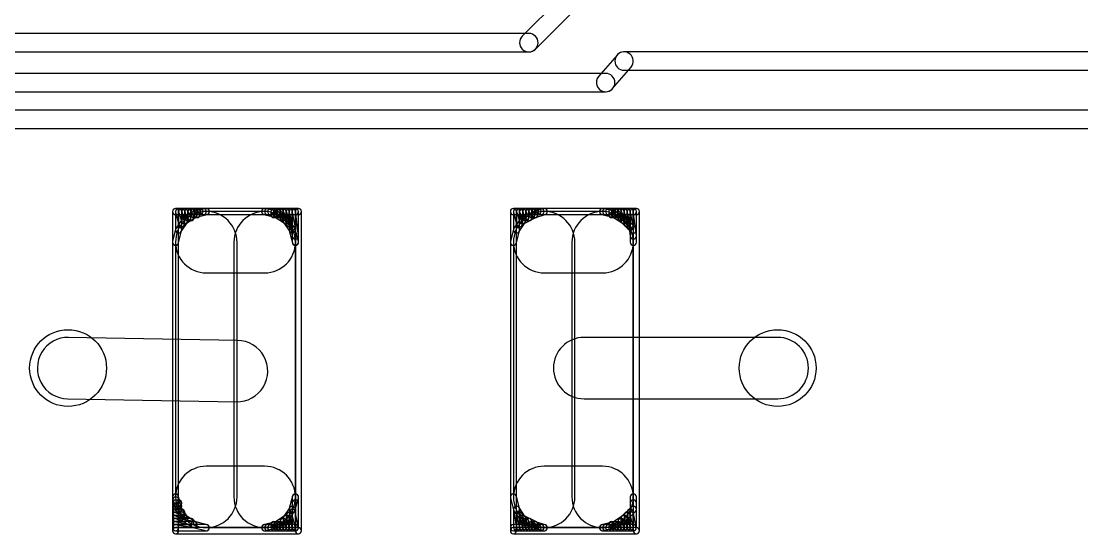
# Model space of a CAD drawing. Extents: x 2.7 to 76.1, y 3.1 to 47.6.
# Drawn here: x 26.61 to 35.38, y 24.25 to 28.49 of the extents above; entities that cross this region are included whole.
import ezdxf

# ---------------------------------------------------------------- set-up
doc = ezdxf.new("R2010")
doc.units = 0

msp = doc.modelspace()

# ---------------------------------------------------------------- linework, layer by layer
for points in [[(30.864095, 28.257575), (31.168895, 28.562375, 1), (31.0611, 28.67017), (30.7563, 28.36537, 1)], [(24.2824, 28.23525), (30.8102, 28.23525, 1), (30.8102, 28.3877), (24.2824, 28.3877, 1)], [(31.50307, 27.931665), (31.65547, 28.109465, 1), (31.539725, 28.20868), (31.387325, 28.03088, 1)], [(31.5976, 28.08285), (41.1226, 28.08285, 1), (41.1226, 28.2353), (31.5976, 28.2353, 1)], [(23.6474, 27.90505), (31.4452, 27.90505, 1), (31.4452, 28.0575), (23.6474, 28.0575, 1)], [(44.1452, 27.7527), (23.0124, 27.7527, 1), (23.0124, 27.60025), (44.1452, 27.60025, 1)], [(28.1432, 26.9399), (27.8892, 26.9399, 1), (27.8892, 26.88905), (28.1432, 26.88905, 1)], [(27.863775, 26.914475), (27.863775, 26.660475, 1), (27.914625, 26.660475), (27.914625, 26.914475, 1)], [(28.9052, 26.9399), (27.8892, 26.9399, 1), (27.8892, 26.88905), (28.9052, 26.88905, 1)], [(27.863775, 26.914475), (27.863775, 24.272875, 1), (27.914625, 24.272875), (27.914625, 26.914475, 1)], [(27.88993, 26.908305), (27.91533, 26.806705, 1), (27.964665, 26.81904), (27.939265, 26.92064, 1)], [(27.940025, 26.762075), (27.940025, 26.914475, 1), (27.889175, 26.914475), (27.889175, 26.762075, 1)], [(27.915875, 26.90643), (27.941275, 26.83023, 1), (27.98952, 26.846315), (27.96412, 26.922515, 1)], [(27.965425, 26.812875), (27.965425, 26.914475, 1), (27.914575, 26.914475), (27.914575, 26.812875, 1)], [(27.942655, 26.9031), (27.968055, 26.8523, 1), (28.01354, 26.875045), (27.98814, 26.925845, 1)], [(27.990825, 26.838275), (27.990825, 26.914475, 1), (27.939975, 26.914475), (27.939975, 26.838275, 1)], [(27.968055, 26.9031), (27.993455, 26.8523, 1), (28.03894, 26.875045), (28.01354, 26.925845, 1)], [(28.016225, 26.863675), (28.016225, 26.914475, 1), (27.965375, 26.914475), (27.965375, 26.863675, 1)], [(27.99822, 26.896495), (28.02362, 26.871095, 1), (28.059575, 26.90705), (28.034175, 26.93245, 1)], [(28.041625, 26.863675), (28.041625, 26.914475, 1), (27.990775, 26.914475), (27.990775, 26.863675, 1)], [(28.047765, 26.864405), (28.149365, 26.889805, 1), (28.13703, 26.93914), (28.03543, 26.91374, 1)], [(28.02362, 26.896495), (28.04902, 26.871095, 1), (28.084975, 26.90705), (28.059575, 26.93245, 1)], [(28.067025, 26.889075), (28.067025, 26.914475, 1), (28.016175, 26.914475), (28.016175, 26.889075, 1)], [(28.092425, 26.889075), (28.092425, 26.914475, 1), (28.041575, 26.914475), (28.041575, 26.889075, 1)], [(28.067, 26.88905), (28.0924, 26.88905, 1), (28.0924, 26.9399), (28.067, 26.9399, 1)], [(28.0924, 26.88905), (28.1178, 26.88905, 1), (28.1178, 26.9399), (28.0924, 26.9399, 1)], [(28.1178, 26.88905), (28.1432, 26.88905, 1), (28.1432, 26.9399), (28.1178, 26.9399, 1)], [(28.61963, 26.889805), (28.72123, 26.864405, 1), (28.733565, 26.91374), (28.631965, 26.93914, 1)], [(28.8798, 26.9399), (28.6258, 26.9399, 1), (28.6258, 26.88905), (28.8798, 26.88905, 1)], [(28.6512, 26.88905), (28.6766, 26.88905, 1), (28.6766, 26.9399), (28.6512, 26.9399, 1)], [(28.65862, 26.896495), (28.68402, 26.871095, 1), (28.719975, 26.90705), (28.694575, 26.93245, 1)], [(28.68402, 26.896495), (28.70942, 26.871095, 1), (28.745375, 26.90705), (28.719975, 26.93245, 1)], [(28.727425, 26.889075), (28.727425, 26.914475, 1), (28.676575, 26.914475), (28.676575, 26.889075, 1)], [(28.70942, 26.896495), (28.73482, 26.871095, 1), (28.770775, 26.90705), (28.745375, 26.93245, 1)], [(28.752825, 26.889075), (28.752825, 26.914475, 1), (28.701975, 26.914475), (28.701975, 26.889075, 1)], [(28.730055, 26.9031), (28.755455, 26.8523, 1), (28.80094, 26.875045), (28.77554, 26.925845, 1)], [(28.778225, 26.889075), (28.778225, 26.914475, 1), (28.727375, 26.914475), (28.727375, 26.889075, 1)], [(28.754075, 26.90643), (28.779475, 26.83023, 1), (28.82772, 26.846315), (28.80232, 26.922515, 1)], [(28.803625, 26.863675), (28.803625, 26.914475, 1), (28.752775, 26.914475), (28.752775, 26.863675, 1)], [(28.77893, 26.908305), (28.80433, 26.806705, 1), (28.853665, 26.81904), (28.828265, 26.92064, 1)], [(28.829025, 26.838275), (28.829025, 26.914475, 1), (28.778175, 26.914475), (28.778175, 26.838275, 1)], [(28.804065, 26.909485), (28.829465, 26.782485, 1), (28.87933, 26.79246), (28.85393, 26.91946, 1)], [(28.854425, 26.812875), (28.854425, 26.914475, 1), (28.803575, 26.914475), (28.803575, 26.812875, 1)], [(28.82917, 26.91132), (28.85457, 26.70812, 1), (28.905025, 26.714425), (28.879625, 26.917625, 1)], [(28.879825, 26.787475), (28.879825, 26.914475, 1), (28.828975, 26.914475), (28.828975, 26.787475, 1)], [(28.905225, 26.711275), (28.905225, 26.914475, 1), (28.854375, 26.914475), (28.854375, 26.711275, 1)], [(28.905225, 26.660475), (28.905225, 26.914475, 1), (28.854375, 26.914475), (28.854375, 26.660475, 1)], [(28.930625, 24.272875), (28.930625, 26.914475, 1), (28.879775, 26.914475), (28.879775, 24.272875, 1)], [(30.9372, 26.9399), (30.6832, 26.9399, 1), (30.6832, 26.88905), (30.9372, 26.88905, 1)], [(30.657775, 26.914475), (30.657775, 26.660475, 1), (30.708625, 26.660475), (30.708625, 26.914475, 1)], [(31.6992, 26.9399), (30.6832, 26.9399, 1), (30.6832, 26.88905), (31.6992, 26.88905, 1)], [(30.657775, 26.914475), (30.657775, 24.272875, 1), (30.708625, 24.272875), (30.708625, 26.914475, 1)], [(30.68393, 26.908305), (30.70933, 26.806705, 1), (30.758665, 26.81904), (30.733265, 26.92064, 1)], [(30.734025, 26.762075), (30.734025, 26.914475, 1), (30.683175, 26.914475), (30.683175, 26.762075, 1)], [(30.709875, 26.90643), (30.735275, 26.83023, 1), (30.78352, 26.846315), (30.75812, 26.922515, 1)], [(30.759425, 26.812875), (30.759425, 26.914475, 1), (30.708575, 26.914475), (30.708575, 26.812875, 1)], [(30.736655, 26.9031), (30.762055, 26.8523, 1), (30.80754, 26.875045), (30.78214, 26.925845, 1)], [(30.784825, 26.838275), (30.784825, 26.914475, 1), (30.733975, 26.914475), (30.733975, 26.838275, 1)], [(30.762055, 26.9031), (30.787455, 26.8523, 1), (30.83294, 26.875045), (30.80754, 26.925845, 1)], [(30.810225, 26.863675), (30.810225, 26.914475, 1), (30.759375, 26.914475), (30.759375, 26.863675, 1)], [(30.79222, 26.896495), (30.81762, 26.871095, 1), (30.853575, 26.90705), (30.828175, 26.93245, 1)], [(30.835625, 26.863675), (30.835625, 26.914475, 1), (30.784775, 26.914475), (30.784775, 26.863675, 1)], [(30.81762, 26.896495), (30.84302, 26.871095, 1), (30.878975, 26.90705), (30.853575, 26.93245, 1)], [(30.861025, 26.889075), (30.861025, 26.914475, 1), (30.810175, 26.914475), (30.810175, 26.889075, 1)], [(30.86904, 26.86495), (30.94524, 26.89035, 1), (30.929155, 26.938595), (30.852955, 26.913195, 1)], [(30.886425, 26.889075), (30.886425, 26.914475, 1), (30.835575, 26.914475), (30.835575, 26.889075, 1)], [(30.861, 26.88905), (30.8864, 26.88905, 1), (30.8864, 26.9399), (30.861, 26.9399, 1)], [(30.8864, 26.88905), (30.9118, 26.88905, 1), (30.9118, 26.9399), (30.8864, 26.9399, 1)], [(30.9118, 26.88905), (30.9372, 26.88905, 1), (30.9372, 26.9399), (30.9118, 26.9399, 1)], [(31.41363, 26.889805), (31.51523, 26.864405, 1), (31.527565, 26.91374), (31.425965, 26.93914, 1)], [(31.6738, 26.9399), (31.4198, 26.9399, 1), (31.4198, 26.88905), (31.6738, 26.88905, 1)], [(31.4452, 26.88905), (31.4706, 26.88905, 1), (31.4706, 26.9399), (31.4452, 26.9399, 1)], [(31.45262, 26.896495), (31.47802, 26.871095, 1), (31.513975, 26.90705), (31.488575, 26.93245, 1)], [(31.47802, 26.896495), (31.50342, 26.871095, 1), (31.539375, 26.90705), (31.513975, 26.93245, 1)], [(31.521425, 26.889075), (31.521425, 26.914475, 1), (31.470575, 26.914475), (31.470575, 26.889075, 1)], [(31.50342, 26.896495), (31.52882, 26.871095, 1), (31.564775, 26.90705), (31.539375, 26.93245, 1)], [(31.546825, 26.889075), (31.546825, 26.914475, 1), (31.495975, 26.914475), (31.495975, 26.889075, 1)], [(31.524055, 26.9031), (31.549455, 26.8523, 1), (31.59494, 26.875045), (31.56954, 26.925845, 1)], [(31.572225, 26.889075), (31.572225, 26.914475, 1), (31.521375, 26.914475), (31.521375, 26.889075, 1)], [(31.548075, 26.90643), (31.573475, 26.83023, 1), (31.62172, 26.846315), (31.59632, 26.922515, 1)], [(31.597625, 26.863675), (31.597625, 26.914475, 1), (31.546775, 26.914475), (31.546775, 26.863675, 1)], [(31.57293, 26.908305), (31.59833, 26.806705, 1), (31.647665, 26.81904), (31.622265, 26.92064, 1)], [(31.623025, 26.838275), (31.623025, 26.914475, 1), (31.572175, 26.914475), (31.572175, 26.838275, 1)], [(31.598065, 26.909485), (31.623465, 26.782485, 1), (31.67333, 26.79246), (31.64793, 26.91946, 1)], [(31.648425, 26.812875), (31.648425, 26.914475, 1), (31.597575, 26.914475), (31.597575, 26.812875, 1)], [(31.62317, 26.91132), (31.64857, 26.70812, 1), (31.699025, 26.714425), (31.673625, 26.917625, 1)], [(31.673825, 26.787475), (31.673825, 26.914475, 1), (31.622975, 26.914475), (31.622975, 26.787475, 1)], [(31.699225, 26.711275), (31.699225, 26.914475, 1), (31.648375, 26.914475), (31.648375, 26.711275, 1)], [(31.699225, 26.660475), (31.699225, 26.914475, 1), (31.648375, 26.914475), (31.648375, 26.660475, 1)], [(31.724625, 24.272875), (31.724625, 26.914475, 1), (31.673775, 26.914475), (31.673775, 24.272875, 1)], [(28.6258, 26.9145), (28.1432, 26.9145, 1), (28.1432, 26.40645), (28.6258, 26.40645, 1)], [(27.889175, 26.660475), (27.889175, 24.552275, 1), (28.397225, 24.552275), (28.397225, 26.660475, 1)], [(27.93575, 26.74797), (27.98655, 26.82417, 1), (27.944245, 26.852375), (27.893445, 26.776175, 1)], [(27.9795, 26.81712), (28.0557, 26.86792, 1), (28.027495, 26.910225), (27.951295, 26.859425, 1)], [(28.879825, 24.552275), (28.879825, 26.660475, 1), (28.371775, 26.660475), (28.371775, 24.552275, 1)], [(28.713295, 26.86792), (28.789495, 26.81712, 1), (28.8177, 26.859425), (28.7415, 26.910225, 1)], [(28.782445, 26.82417), (28.833245, 26.74797, 1), (28.87555, 26.776175), (28.82475, 26.852375, 1)], [(31.4198, 26.9145), (30.9372, 26.9145, 1), (30.9372, 26.40645), (31.4198, 26.40645, 1)], [(30.683175, 26.660475), (30.683175, 24.552275, 1), (31.191225, 24.552275), (31.191225, 26.660475, 1)], [(30.72975, 26.74797), (30.78055, 26.82417, 1), (30.738245, 26.852375), (30.687445, 26.776175, 1)], [(30.77077, 26.81553), (30.87237, 26.86633, 1), (30.849625, 26.911815), (30.748025, 26.861015, 1)], [(31.673825, 24.552275), (31.673825, 26.660475, 1), (31.165775, 26.660475), (31.165775, 24.552275, 1)], [(31.507295, 26.86792), (31.583495, 26.81712, 1), (31.6117, 26.859425), (31.5355, 26.910225, 1)], [(31.57962, 26.820295), (31.65582, 26.744095, 1), (31.691775, 26.78005), (31.615575, 26.85625, 1)], [(27.913865, 26.654305), (27.939265, 26.755905, 1), (27.88993, 26.76824), (27.86453, 26.66664, 1)], [(28.82973, 26.755905), (28.85513, 26.654305, 1), (28.904465, 26.66664), (28.879065, 26.76824, 1)], [(30.707865, 26.654305), (30.733265, 26.755905, 1), (30.68393, 26.76824), (30.65853, 26.66664, 1)], [(31.648375, 26.762075), (31.648375, 26.660475, 1), (31.699225, 26.660475), (31.699225, 26.762075, 1)], [(26.99558, 25.36509), (28.39258, 25.33969, 1), (28.401815, 25.847655), (27.004815, 25.873055, 1)], [(32.8676, 25.8731), (31.2674, 25.8731, 1), (31.2674, 25.36505), (32.8676, 25.36505, 1)], [(28.1432, 24.29825), (28.6258, 24.29825, 1), (28.6258, 24.8063), (28.1432, 24.8063, 1)], [(30.9372, 24.29825), (31.4198, 24.29825, 1), (31.4198, 24.8063), (30.9372, 24.8063, 1)], [(27.939265, 24.45684), (27.913865, 24.55844, 1), (27.86453, 24.546105), (27.88993, 24.444505, 1)], [(27.914625, 24.526875), (27.914625, 24.552275, 1), (27.863775, 24.552275), (27.863775, 24.526875, 1)], [(27.863775, 24.552275), (27.863775, 24.298275, 1), (27.914625, 24.298275), (27.914625, 24.552275, 1)], [(28.85513, 24.55844), (28.82973, 24.45684, 1), (28.879065, 24.444505), (28.904465, 24.546105, 1)], [(28.905225, 24.298275), (28.905225, 24.552275, 1), (28.854375, 24.552275), (28.854375, 24.298275, 1)], [(30.733265, 24.45684), (30.707865, 24.55844, 1), (30.65853, 24.546105), (30.68393, 24.444505, 1)], [(30.657775, 24.552275), (30.657775, 24.298275, 1), (30.708625, 24.298275), (30.708625, 24.552275, 1)], [(31.699225, 24.298275), (31.699225, 24.552275, 1), (31.648375, 24.552275), (31.648375, 24.298275, 1)], [(31.648375, 24.552275), (31.648375, 24.450675, 1), (31.699225, 24.450675), (31.699225, 24.552275, 1)], [(27.95137, 24.448015), (27.90057, 24.473415, 1), (27.877825, 24.42793), (27.928625, 24.40253, 1)], [(27.932575, 24.51945), (27.907175, 24.54485, 1), (27.87122, 24.508895), (27.89662, 24.483495, 1)], [(27.932575, 24.49405), (27.907175, 24.51945, 1), (27.87122, 24.483495), (27.89662, 24.458095, 1)], [(27.932575, 24.46865), (27.907175, 24.49405, 1), (27.87122, 24.458095), (27.89662, 24.432695, 1)], [(27.8892, 24.47605), (27.9146, 24.47605, 1), (27.9146, 24.5269), (27.8892, 24.5269, 1)], [(27.8892, 24.45065), (27.9146, 24.45065, 1), (27.9146, 24.5015), (27.8892, 24.5015, 1)], [(27.8892, 24.42525), (27.9146, 24.42525, 1), (27.9146, 24.4761), (27.8892, 24.4761, 1)], [(27.98655, 24.388575), (27.93575, 24.464775, 1), (27.893445, 24.43657), (27.944245, 24.36037, 1)], [(28.833245, 24.464775), (28.782445, 24.388575, 1), (28.82475, 24.36037), (28.87555, 24.43657, 1)], [(28.905225, 24.298275), (28.905225, 24.501475, 1), (28.854375, 24.501475), (28.854375, 24.298275, 1)], [(30.68352, 24.446495), (30.70892, 24.294095, 1), (30.759075, 24.30245), (30.733675, 24.45485, 1)], [(30.734025, 24.298275), (30.734025, 24.450675, 1), (30.683175, 24.450675), (30.683175, 24.298275, 1)], [(30.78055, 24.388575), (30.72975, 24.464775, 1), (30.687445, 24.43657), (30.738245, 24.36037, 1)], [(31.65582, 24.46865), (31.57962, 24.39245, 1), (31.615575, 24.356495), (31.691775, 24.432695, 1)], [(31.699225, 24.298275), (31.699225, 24.501475, 1), (31.648375, 24.501475), (31.648375, 24.298275, 1)], [(27.95137, 24.422615), (27.90057, 24.448015, 1), (27.877825, 24.40253), (27.928625, 24.37713, 1)], [(27.97344, 24.398595), (27.89724, 24.423995, 1), (27.881155, 24.37575), (27.957355, 24.35035, 1)], [(28.021185, 24.374005), (27.894185, 24.399405, 1), (27.88421, 24.34954), (28.01121, 24.32414, 1)], [(27.8892, 24.39985), (27.94, 24.39985, 1), (27.94, 24.4507), (27.8892, 24.4507, 1)], [(27.8892, 24.37445), (27.94, 24.37445, 1), (27.94, 24.4253), (27.8892, 24.4253, 1)], [(27.8892, 24.34905), (27.9654, 24.34905, 1), (27.9654, 24.3999), (27.8892, 24.3999, 1)], [(28.0557, 24.344825), (27.9795, 24.395625, 1), (27.951295, 24.35332), (28.027495, 24.30252, 1)], [(28.789495, 24.395625), (28.713295, 24.344825, 1), (28.7415, 24.30252), (28.8177, 24.35332, 1)], [(28.779475, 24.36643), (28.804875, 24.29023, 1), (28.85312, 24.306315), (28.82772, 24.382515, 1)], [(28.829025, 24.298275), (28.829025, 24.374475, 1), (28.778175, 24.374475), (28.778175, 24.298275, 1)], [(28.80433, 24.393705), (28.82973, 24.292105, 1), (28.879065, 24.30444), (28.853665, 24.40604, 1)], [(28.854425, 24.298275), (28.854425, 24.399875, 1), (28.803575, 24.399875), (28.803575, 24.298275, 1)], [(28.829465, 24.420285), (28.854865, 24.293285, 1), (28.90473, 24.30326), (28.87933, 24.43026, 1)], [(28.879825, 24.298275), (28.879825, 24.425275, 1), (28.828975, 24.425275), (28.828975, 24.298275, 1)], [(30.70933, 24.393705), (30.73473, 24.292105, 1), (30.784065, 24.30444), (30.758665, 24.40604, 1)], [(30.759425, 24.298275), (30.759425, 24.399875, 1), (30.708575, 24.399875), (30.708575, 24.298275, 1)], [(30.735275, 24.36643), (30.760675, 24.29023, 1), (30.80892, 24.306315), (30.78352, 24.382515, 1)], [(30.87237, 24.346415), (30.77077, 24.397215, 1), (30.748025, 24.35173), (30.849625, 24.30093, 1)], [(30.784825, 24.298275), (30.784825, 24.374475, 1), (30.733975, 24.374475), (30.733975, 24.298275, 1)], [(31.583495, 24.395625), (31.507295, 24.344825, 1), (31.5355, 24.30252), (31.6117, 24.35332, 1)], [(31.573475, 24.36643), (31.598875, 24.29023, 1), (31.64712, 24.306315), (31.62172, 24.382515, 1)], [(31.623025, 24.298275), (31.623025, 24.374475, 1), (31.572175, 24.374475), (31.572175, 24.298275, 1)], [(31.59833, 24.393705), (31.62373, 24.292105, 1), (31.673065, 24.30444), (31.647665, 24.40604, 1)], [(31.648425, 24.298275), (31.648425, 24.399875, 1), (31.597575, 24.399875), (31.597575, 24.298275, 1)], [(31.623465, 24.420285), (31.648865, 24.293285, 1), (31.69873, 24.30326), (31.67333, 24.43026, 1)], [(31.673825, 24.298275), (31.673825, 24.425275, 1), (31.622975, 24.425275), (31.622975, 24.298275, 1)], [(28.045775, 24.34875), (27.893375, 24.37415, 1), (27.88502, 24.323995), (28.03742, 24.298595, 1)], [(27.8892, 24.32365), (28.0162, 24.32365, 1), (28.0162, 24.3745), (27.8892, 24.3745, 1)], [(27.8892, 24.29825), (28.0416, 24.29825, 1), (28.0416, 24.3491), (27.8892, 24.3491, 1)], [(27.8892, 24.27285), (28.1432, 24.27285, 1), (28.1432, 24.3237), (27.8892, 24.3237, 1)], [(27.8892, 24.24745), (28.9052, 24.24745, 1), (28.9052, 24.2983), (27.8892, 24.2983, 1)], [(28.149365, 24.32294), (28.047765, 24.34834, 1), (28.03543, 24.299005), (28.13703, 24.273605, 1)], [(28.72123, 24.34834), (28.61963, 24.32294, 1), (28.631965, 24.273605), (28.733565, 24.299005, 1)], [(28.6258, 24.27285), (28.8798, 24.27285, 1), (28.8798, 24.3237), (28.6258, 24.3237, 1)], [(28.6512, 24.27285), (28.6766, 24.27285, 1), (28.6766, 24.3237), (28.6512, 24.3237, 1)], [(28.6766, 24.27285), (28.702, 24.27285, 1), (28.702, 24.3237), (28.6766, 24.3237, 1)], [(28.68402, 24.305695), (28.70942, 24.280295, 1), (28.745375, 24.31625), (28.719975, 24.34165, 1)], [(28.727425, 24.298275), (28.727425, 24.323675, 1), (28.676575, 24.323675), (28.676575, 24.298275, 1)], [(28.70942, 24.305695), (28.73482, 24.280295, 1), (28.770775, 24.31625), (28.745375, 24.34165, 1)], [(28.752825, 24.298275), (28.752825, 24.323675, 1), (28.701975, 24.323675), (28.701975, 24.298275, 1)], [(28.73482, 24.305695), (28.76022, 24.280295, 1), (28.796175, 24.31625), (28.770775, 24.34165, 1)], [(28.778225, 24.298275), (28.778225, 24.323675, 1), (28.727375, 24.323675), (28.727375, 24.298275, 1)], [(28.755455, 24.3377), (28.780855, 24.2869, 1), (28.82634, 24.309645), (28.80094, 24.360445, 1)], [(28.803625, 24.298275), (28.803625, 24.349075, 1), (28.752775, 24.349075), (28.752775, 24.298275, 1)], [(30.6832, 24.27285), (30.9372, 24.27285, 1), (30.9372, 24.3237), (30.6832, 24.3237, 1)], [(30.6832, 24.24745), (31.6992, 24.24745, 1), (31.6992, 24.2983), (30.6832, 24.2983, 1)], [(30.762055, 24.3377), (30.787455, 24.2869, 1), (30.83294, 24.309645), (30.80754, 24.360445, 1)], [(30.810225, 24.298275), (30.810225, 24.349075, 1), (30.759375, 24.349075), (30.759375, 24.298275, 1)], [(30.787455, 24.3377), (30.812855, 24.2869, 1), (30.85834, 24.309645), (30.83294, 24.360445, 1)], [(30.835625, 24.298275), (30.835625, 24.349075, 1), (30.784775, 24.349075), (30.784775, 24.298275, 1)], [(30.81762, 24.305695), (30.84302, 24.280295, 1), (30.878975, 24.31625), (30.853575, 24.34165, 1)], [(30.861025, 24.298275), (30.861025, 24.323675, 1), (30.810175, 24.323675), (30.810175, 24.298275, 1)], [(30.94524, 24.322395), (30.86904, 24.347795, 1), (30.852955, 24.29955), (30.929155, 24.27415, 1)], [(30.84302, 24.305695), (30.86842, 24.280295, 1), (30.904375, 24.31625), (30.878975, 24.34165, 1)], [(30.886425, 24.298275), (30.886425, 24.323675, 1), (30.835575, 24.323675), (30.835575, 24.298275, 1)], [(30.8864, 24.27285), (30.9118, 24.27285, 1), (30.9118, 24.3237), (30.8864, 24.3237, 1)], [(30.9118, 24.27285), (30.9372, 24.27285, 1), (30.9372, 24.3237), (30.9118, 24.3237, 1)], [(31.51523, 24.34834), (31.41363, 24.32294, 1), (31.425965, 24.273605), (31.527565, 24.299005, 1)], [(31.4198, 24.27285), (31.6738, 24.27285, 1), (31.6738, 24.3237), (31.4198, 24.3237, 1)], [(31.4452, 24.27285), (31.4706, 24.27285, 1), (31.4706, 24.3237), (31.4452, 24.3237, 1)], [(31.4706, 24.27285), (31.496, 24.27285, 1), (31.496, 24.3237), (31.4706, 24.3237, 1)], [(31.47802, 24.305695), (31.50342, 24.280295, 1), (31.539375, 24.31625), (31.513975, 24.34165, 1)], [(31.521425, 24.298275), (31.521425, 24.323675, 1), (31.470575, 24.323675), (31.470575, 24.298275, 1)], [(31.50342, 24.305695), (31.52882, 24.280295, 1), (31.564775, 24.31625), (31.539375, 24.34165, 1)], [(31.546825, 24.298275), (31.546825, 24.323675, 1), (31.495975, 24.323675), (31.495975, 24.298275, 1)], [(31.52882, 24.305695), (31.55422, 24.280295, 1), (31.590175, 24.31625), (31.564775, 24.34165, 1)], [(31.572225, 24.298275), (31.572225, 24.323675, 1), (31.521375, 24.323675), (31.521375, 24.298275, 1)], [(31.549455, 24.3377), (31.574855, 24.2869, 1), (31.62034, 24.309645), (31.59494, 24.360445, 1)], [(31.597625, 24.298275), (31.597625, 24.349075, 1), (31.546775, 24.349075), (31.546775, 24.298275, 1)]]:
    msp.add_lwpolyline(points, format="xyb", close=True)
for centre in [(27.0002, 25.619075), (32.8676, 25.619075)]:
    msp.add_circle(centre, 0.3175)

doc.saveas('drawing.dxf')
